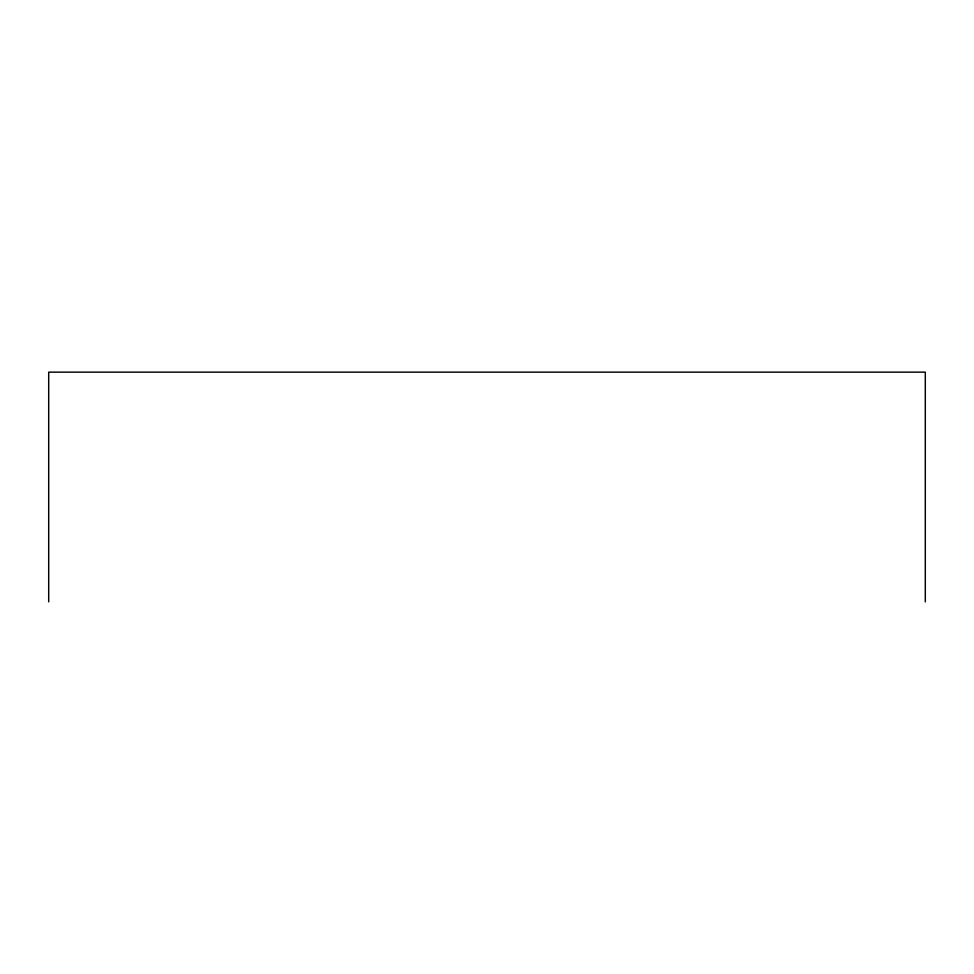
<?xml version="1.0" encoding="UTF-8"?>
<svg xmlns="http://www.w3.org/2000/svg" width="974" height="974" viewBox="0 0 974 974"><rect width="100%" height="100%" fill="white"/><g stroke="black" fill="none" stroke-linecap="round" stroke-linejoin="round"><path stroke-width="1.46" d="M925.3 601.847L925.3 372.153L48.7 372.153L48.7 601.847"/></g></svg>
